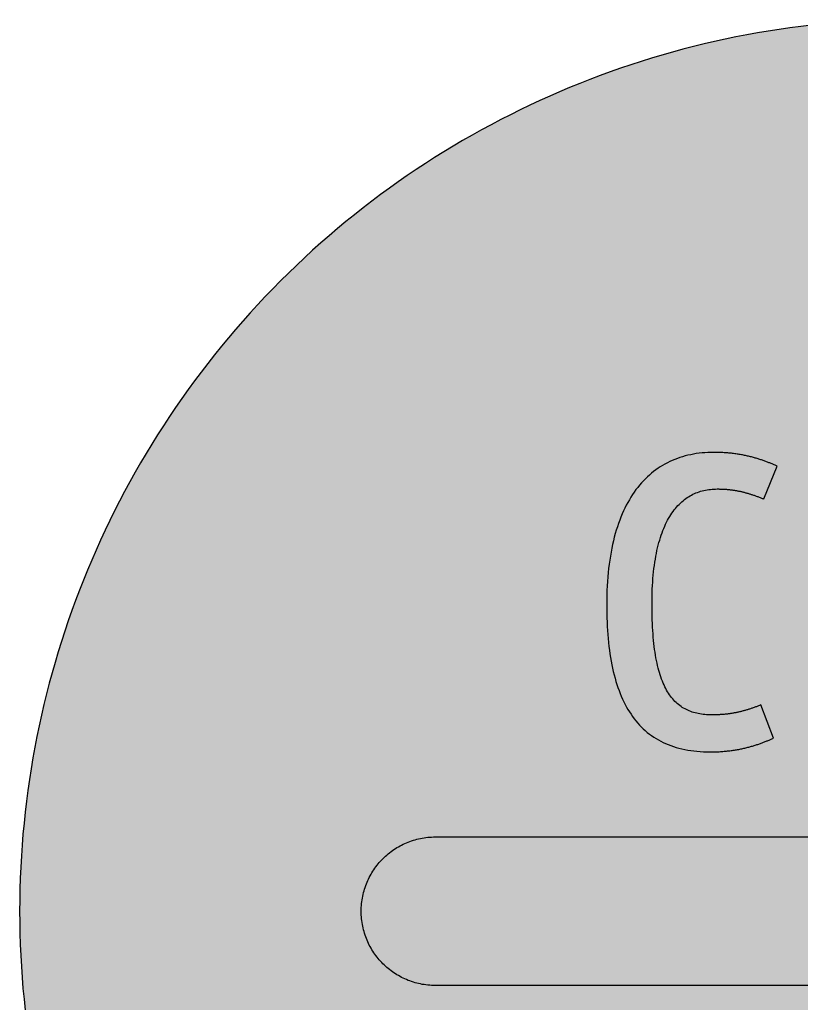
# Model space of a CAD drawing. Header units: millimetres. Extents: x 0 to 212, y 0 to 212.
# Drawn here: x 0.1 to 92.9, y 94.9 to 211.7 of the extents above; entities that cross this region are included whole.
import ezdxf

# ---------------------------------------------------------------- set-up
doc = ezdxf.new("R2010")
doc.units = ezdxf.units.MM

msp = doc.modelspace()

# ---------------------------------------------------------------- hatches: boundary and pattern name
for color, points in [(254, [(211.7189, 105.8869), (211.709, 107.2007), (211.6861, 108.5139), (211.6455, 109.8245), (211.5871, 111.1326), (211.5134, 112.4407), (211.4245, 113.7437), (211.3204, 115.0468), (211.201, 116.3447), (211.0638, 117.6426), (210.9114, 118.9355), (210.7413, 120.2258), (210.5584, 121.5136), (210.3577, 122.7988), (210.1418, 124.079), (209.9107, 125.3566), (209.6643, 126.6292), (209.4027, 127.8992), (209.1258, 129.1641), (208.8337, 130.4239), (208.5264, 131.6812), (208.2038, 132.936), (207.866, 134.1831), (207.5104, 135.4277), (207.1421, 136.6647), (206.7611, 137.8991), (206.3623, 139.1285), (205.9483, 140.3502), (205.5216, 141.5694), (205.0771, 142.781), (204.6199, 143.9901), (204.1474, 145.1915), (203.6623, 146.3853), (203.1619, 147.574), (202.6463, 148.7576), (202.1154, 149.9362), (201.5693, 151.1046), (201.0105, 152.2705), (200.439, 153.4262), (199.8523, 154.5768), (199.2503, 155.7198), (198.6356, 156.8577), (198.0057, 157.9855), (197.3605, 159.1081), (196.7052, 160.2232), (196.0321, 161.3281), (195.3489, 162.4279), (194.6504, 163.5176), (193.9366, 164.6022), (193.2102, 165.6766), (192.471, 166.7434), (191.7167, 167.8), (190.9521, 168.849), (190.1698, 169.8904), (189.3773, 170.9217), (188.5696, 171.9428), (187.7517, 172.9562), (186.9161, 173.9621), (186.0702, 174.9552), (185.2117, 175.9407), (184.338, 176.9161), (183.454, 177.8838), (182.5549, 178.8389), (181.643, 179.7837), (180.721, 180.7185), (179.7837, 181.643), (178.8389, 182.5549), (177.8838, 183.454), (176.9161, 184.338), (175.9407, 185.2117), (174.9552, 186.0702), (173.9621, 186.9161), (172.9562, 187.7492), (171.9428, 188.5696), (170.9217, 189.3773), (169.8904, 190.1698), (168.849, 190.9496), (167.8, 191.7167), (166.7408, 192.471), (165.6766, 193.2102), (164.6022, 193.9366), (163.5176, 194.6504), (162.4279, 195.3489), (161.3281, 196.0321), (160.2232, 196.7052), (159.1081, 197.3631), (157.9855, 198.0057), (156.8577, 198.6356), (155.7198, 199.2503), (154.5768, 199.8523), (153.4262, 200.439), (152.2705, 201.0131), (151.1046, 201.5719), (149.9362, 202.1154), (148.7576, 202.6463), (147.574, 203.1619), (146.3853, 203.6623), (145.1889, 204.15), (143.9875, 204.6199), (142.781, 205.0796), (141.5694, 205.5216), (140.3502, 205.9483), (139.1285, 206.3623), (137.8991, 206.7611), (136.6647, 207.1446), (135.4252, 207.5129), (134.1831, 207.866), (132.9334, 208.2038), (131.6812, 208.5264), (130.4239, 208.8337), (129.1641, 209.1284), (127.8966, 209.4052), (126.6292, 209.6668), (125.3541, 209.9132), (124.0765, 210.1444), (122.7963, 210.3603), (121.5136, 210.5584), (120.2258, 210.7438), (118.9355, 210.9114), (117.6401, 211.0638), (116.3447, 211.201), (115.0468, 211.3229), (113.7437, 211.4271), (112.4382, 211.516), (111.1326, 211.5896), (109.8245, 211.6455), (108.5113, 211.6861), (107.1982, 211.7115), (105.885, 211.7192), (104.5693, 211.7115), (103.2561, 211.6861), (101.9454, 211.6455), (100.6373, 211.5896), (99.3292, 211.516), (98.0262, 211.4271), (96.7232, 211.3229), (95.4253, 211.201), (94.1273, 211.0638), (92.8345, 210.9114), (91.5441, 210.7438), (90.2564, 210.5584), (88.9711, 210.3603), (87.691, 210.1444), (86.4133, 209.9132), (85.1408, 209.6668), (83.8708, 209.4052), (82.6059, 209.1284), (81.346, 208.8337), (80.0887, 208.5264), (78.834, 208.2038), (77.5868, 207.866), (76.3422, 207.5129), (75.1053, 207.1446), (73.8708, 206.7611), (72.6415, 206.3623), (71.4197, 205.9483), (70.2005, 205.5216), (68.9889, 205.0796), (67.7799, 204.6199), (66.5785, 204.15), (65.3847, 203.6623), (64.196, 203.1619), (63.0123, 202.6463), (61.8338, 202.1154), (60.6628, 201.5719), (59.4995, 201.0131), (58.3438, 200.439), (57.1932, 199.8523), (56.0502, 199.2503), (54.9123, 198.6356), (53.7845, 198.0057), (52.6618, 197.3631), (51.5468, 196.7052), (50.4419, 196.0321), (49.342, 195.3489), (48.2524, 194.6504), (47.1678, 193.9366), (46.0934, 193.2102), (45.0266, 192.471), (43.9699, 191.7167), (42.9209, 190.9496), (41.8795, 190.1698), (40.8483, 189.3773), (39.8272, 188.5696), (38.8137, 187.7492), (37.8079, 186.9161), (36.8148, 186.0702), (35.8292, 185.2117), (34.8539, 184.338), (33.8861, 183.454), (32.9311, 182.5549), (31.9862, 181.643), (31.049, 180.7185), (30.1269, 179.7837), (29.2151, 178.8389), (28.3159, 177.8838), (27.432, 176.9161), (26.5582, 175.9407), (25.6997, 174.9552), (24.8539, 173.9621), (24.0208, 172.9562), (23.2004, 171.9428), (22.3926, 170.9217), (21.6002, 169.8904), (20.8204, 168.849), (20.0533, 167.8), (19.2989, 166.7434), (18.5598, 165.6766), (17.8333, 164.6022), (17.1196, 163.5176), (16.4211, 162.4279), (15.7378, 161.3281), (15.0647, 160.2232), (14.4069, 159.1081), (13.7643, 157.9855), (13.1343, 156.8577), (12.5197, 155.7198), (11.9177, 154.5768), (11.3309, 153.4262), (10.7569, 152.2705), (10.1981, 151.1046), (9.6545, 149.9362), (9.1237, 148.7576), (8.6081, 147.574), (8.1077, 146.3853), (7.62, 145.1915), (7.1501, 143.9901), (6.6904, 142.781), (6.2484, 141.5694), (5.8217, 140.3502), (5.4077, 139.1285), (5.0089, 137.8991), (4.6253, 136.6647), (4.257, 135.4277), (3.904, 134.1831), (3.5662, 132.936), (3.2436, 131.6812), (2.9362, 130.4239), (2.6416, 129.1641), (2.3647, 127.8992), (2.1031, 126.6292), (1.8567, 125.3566), (1.6256, 124.079), (1.4097, 122.7988), (1.2116, 121.5136), (1.0262, 120.2258), (0.8585, 118.9355), (0.7061, 117.6426), (0.569, 116.3447), (0.447, 115.0468), (0.3429, 113.7437), (0.254, 112.4407), (0.1803, 111.1326), (0.1245, 109.8245), (0.0838, 108.5139), (0.0584, 107.2007), (0.0508, 105.885), (0.0584, 104.5718), (0.0838, 103.2586), (0.1245, 101.9454), (0.1803, 100.6373), (0.254, 99.3318), (0.3429, 98.0262), (0.447, 96.7232), (0.569, 95.4253), (0.7061, 94.1299), (0.8585, 92.8345), (1.0262, 91.5441), (1.2116, 90.2564), (1.4097, 88.9737), (1.6256, 87.6935), (1.8567, 86.4159), (2.1031, 85.1408), (2.3647, 83.8733), (2.6416, 82.6059), (2.9362, 81.346), (3.2436, 80.0887), (3.5662, 78.8365), (3.904, 77.5868), (4.257, 76.3448), (4.6253, 75.1053), (5.0089, 73.8708), (5.4077, 72.6415), (5.8217, 71.4197), (6.2484, 70.2005), (6.6904, 68.9889), (7.1501, 67.7824), (7.62, 66.581), (8.1077, 65.3847), (8.6081, 64.196), (9.1237, 63.0123), (9.6545, 61.8338), (10.1981, 60.6654), (10.7569, 59.4995), (11.3309, 58.3438), (11.9177, 57.1932), (12.5197, 56.0502), (13.1343, 54.9123), (13.7643, 53.7845), (14.4069, 52.6618), (15.0647, 51.5468), (15.7378, 50.4419), (16.4211, 49.342), (17.1196, 48.2524), (17.8333, 47.1678), (18.5598, 46.0934), (19.2989, 45.0291), (20.0533, 43.9699), (20.8204, 42.9209), (21.6002, 41.8795), (22.3926, 40.8483), (23.2004, 39.8272), (24.0208, 38.8137), (24.8539, 37.8079), (25.6997, 36.8148), (26.5582, 35.8292), (27.432, 34.8539), (28.3159, 33.8861), (29.2151, 32.9311), (30.1269, 31.9862), (31.049, 31.049), (31.9862, 30.1269), (32.9311, 29.2151), (33.8861, 28.3159), (34.8539, 27.432), (35.8292, 26.5582), (36.8148, 25.6997), (37.8079, 24.8539), (38.8137, 24.0182), (39.8272, 23.2004), (40.8483, 22.3926), (41.8795, 21.6002), (42.9209, 20.8178), (43.9699, 20.0533), (45.0266, 19.2989), (46.0934, 18.5598), (47.1678, 17.8333), (48.2524, 17.1196), (49.342, 16.4211), (50.4419, 15.7378), (51.5468, 15.0647), (52.6618, 14.4094), (53.7845, 13.7643), (54.9123, 13.1343), (56.0502, 12.5197), (57.1932, 11.9177), (58.3438, 11.3309), (59.4995, 10.7594), (60.6628, 10.2006), (61.8338, 9.6545), (63.0123, 9.1237), (64.196, 8.6081), (65.3847, 8.1077), (66.5785, 7.6225), (67.7799, 7.1501), (68.9889, 6.6929), (70.2005, 6.2484), (71.4197, 5.8217), (72.6415, 5.4077), (73.8708, 5.0089), (75.1053, 4.6279), (76.3422, 4.2596), (77.5868, 3.904), (78.834, 3.5662), (80.0887, 3.2436), (81.346, 2.9362), (82.6059, 2.6441), (83.8708, 2.3673), (85.1408, 2.1057), (86.4133, 1.8593), (87.691, 1.6281), (88.9711, 1.4122), (90.2564, 1.2116), (91.5441, 1.0287), (92.8345, 0.8585), (94.1273, 0.7061), (95.4253, 0.569), (96.7232, 0.4496), (98.0262, 0.3454), (99.3292, 0.2565), (100.6373, 0.1829), (101.9454, 0.1245), (103.2561, 0.0838), (104.5693, 0.061), (105.885, 0.0533), (107.1982, 0.061), (108.5113, 0.0838), (109.8245, 0.1245), (111.1326, 0.1829), (112.4382, 0.2565), (113.7437, 0.3454), (115.0468, 0.4496), (116.3447, 0.569), (117.6401, 0.7061), (118.9355, 0.8585), (120.2258, 1.0287), (121.5136, 1.2116), (122.7963, 1.4122), (124.0765, 1.6281), (125.3541, 1.8593), (126.6292, 2.1057), (127.8966, 2.3673), (129.1641, 2.6441), (130.4239, 2.9362), (131.6812, 3.2436), (132.9334, 3.5662), (134.1831, 3.904), (135.4252, 4.2596), (136.6647, 4.6279), (137.8991, 5.0089), (139.1285, 5.4077), (140.3502, 5.8217), (141.5694, 6.2484), (142.781, 6.6929), (143.9875, 7.1501), (145.1889, 7.6225), (146.3853, 8.1077), (147.574, 8.6081), (148.7576, 9.1237), (149.9362, 9.6545), (151.1046, 10.2006), (152.2705, 10.7594), (153.4262, 11.3309), (154.5768, 11.9177), (155.7198, 12.5197), (156.8577, 13.1343), (157.9855, 13.7643), (159.1081, 14.4094), (160.2232, 15.0647), (161.3281, 15.7378), (162.4279, 16.4211), (163.5176, 17.1196), (164.6022, 17.8333), (165.6766, 18.5598), (166.7408, 19.2989), (167.8, 20.0533), (168.849, 20.8178), (169.8904, 21.6002), (170.9217, 22.3926), (171.9428, 23.2004), (172.9562, 24.0182), (173.9621, 24.8539), (174.9552, 25.6997), (175.9407, 26.5582), (176.9161, 27.432), (177.8838, 28.3159), (178.8389, 29.2151), (179.7837, 30.1269), (180.721, 31.049), (181.643, 31.9862), (182.5549, 32.9311), (183.454, 33.8861), (184.338, 34.8539), (185.2117, 35.8292), (186.0702, 36.8148), (186.9161, 37.8079), (187.7517, 38.8137), (188.5696, 39.8272), (189.3773, 40.8483), (190.1698, 41.8795), (190.9521, 42.9209), (191.7167, 43.9699), (192.471, 45.0291), (193.2102, 46.0934), (193.9366, 47.1678), (194.6504, 48.2524), (195.3489, 49.342), (196.0321, 50.4419), (196.7052, 51.5468), (197.3605, 52.6618), (198.0057, 53.7845), (198.6356, 54.9123), (199.2503, 56.0502), (199.8523, 57.1932), (200.439, 58.3438), (201.0105, 59.4995), (201.5693, 60.6654), (202.1154, 61.8338), (202.6463, 63.0123), (203.1619, 64.196), (203.6623, 65.3847), (204.1474, 66.581), (204.6199, 67.7824), (205.0771, 68.9889), (205.5216, 70.2005), (205.9483, 71.4197), (206.3623, 72.6415), (206.7611, 73.8708), (207.1421, 75.1053), (207.5104, 76.3448), (207.866, 77.5868), (208.2038, 78.8365), (208.5264, 80.0887), (208.8337, 81.346), (209.1258, 82.6059), (209.4027, 83.8733), (209.6643, 85.1408), (209.9107, 86.4159), (210.1418, 87.6935), (210.3577, 88.9737), (210.5584, 90.2564), (210.7413, 91.5441), (210.9114, 92.8345), (211.0638, 94.1299), (211.201, 95.4253), (211.3204, 96.7232), (211.4245, 98.0262), (211.5134, 99.3318), (211.5871, 100.6373), (211.6455, 101.9454), (211.6861, 103.2586), (211.709, 104.5718), (211.7166, 105.885)]), (59, [(82.2784, 129.1907), (82.0649, 129.192), (81.8566, 129.1971), (81.6508, 129.2098), (81.4476, 129.225), (81.2495, 129.2454), (81.0514, 129.2708), (80.8584, 129.3012), (80.6679, 129.3368), (80.4799, 129.3774), (80.2945, 129.4232), (80.1116, 129.474), (79.9338, 129.5298), (79.7585, 129.5908), (79.5858, 129.6594), (79.4156, 129.733), (79.248, 129.8118), (79.0854, 129.8956), (78.9254, 129.987), (78.7679, 130.0836), (78.6155, 130.1852), (78.4631, 130.2944), (78.3158, 130.4112), (78.171, 130.5331), (78.0313, 130.6601), (77.8916, 130.7973), (77.757, 130.937), (77.6249, 131.0869), (77.4979, 131.2418), (77.3735, 131.4044), (77.2516, 131.5745), (77.1322, 131.7523), (77.0179, 131.9378), (76.9061, 132.1283), (76.7969, 132.3289), (76.6928, 132.5347), (76.5912, 132.748), (76.4921, 132.9715), (76.3981, 133.2027), (76.3067, 133.4414), (76.2178, 133.6878), (76.134, 133.9418), (76.0527, 134.2034), (75.9739, 134.4752), (75.9003, 134.7546), (75.8292, 135.0442), (75.7606, 135.3414), (75.6971, 135.6462), (75.6387, 135.9611), (75.5802, 136.2837), (75.5269, 136.6164), (75.4786, 136.9593), (75.4329, 137.3099), (75.3897, 137.6705), (75.3516, 138.0388), (75.3161, 138.4198), (75.2856, 138.8085), (75.2577, 139.2072), (75.2323, 139.6136), (75.2119, 140.0327), (75.1942, 140.462), (75.1815, 140.8989), (75.1738, 141.3485), (75.1662, 141.8082), (75.1662, 142.2756), (75.1688, 142.7455), (75.1738, 143.2077), (75.1865, 143.6573), (75.2043, 144.0993), (75.2246, 144.5311), (75.2526, 144.9553), (75.2831, 145.3693), (75.3186, 145.7731), (75.3567, 146.1694), (75.4024, 146.558), (75.4507, 146.9339), (75.504, 147.3048), (75.5625, 147.6654), (75.6234, 148.016), (75.6895, 148.3589), (75.758, 148.6941), (75.8317, 149.0193), (75.9104, 149.3368), (75.9917, 149.6466), (76.0781, 149.9489), (76.167, 150.241), (76.261, 150.5255), (76.3575, 150.8023), (76.4591, 151.0716), (76.5632, 151.3307), (76.6724, 151.5847), (76.7842, 151.8285), (76.8985, 152.0673), (77.0179, 152.2959), (77.1398, 152.5194), (77.2643, 152.7327), (77.3938, 152.9385), (77.5259, 153.1391), (77.6605, 153.3322), (77.7977, 153.5151), (77.9399, 153.6929), (78.0847, 153.863), (78.232, 154.0281), (78.3819, 154.1831), (78.5343, 154.3329), (78.6892, 154.4752), (78.8492, 154.6123), (79.0092, 154.7393), (79.1743, 154.8613), (79.3394, 154.9781), (79.5071, 155.0873), (79.6798, 155.1889), (79.8525, 155.2854), (80.0303, 155.3769), (80.2081, 155.4607), (80.3885, 155.5369), (80.5713, 155.608), (80.7568, 155.6741), (80.9447, 155.7325), (81.1327, 155.7858), (81.3232, 155.8341), (81.5162, 155.8747), (81.7118, 155.9103), (81.9099, 155.9408), (82.108, 155.9636), (82.3087, 155.9839), (82.5094, 155.9966), (82.7151, 156.0043), (82.9183, 156.0068), (83.0148, 156.0068), (83.1088, 156.0068), (83.2002, 156.0043), (83.2942, 156.0043), (83.3857, 155.9992), (83.4771, 155.9966), (83.566, 155.9941), (83.6574, 155.989), (83.7463, 155.9839), (83.8352, 155.9789), (83.9241, 155.9738), (84.013, 155.9662), (84.0994, 155.9585), (84.1858, 155.9509), (84.2747, 155.9433), (84.361, 155.9331), (84.4448, 155.923), (84.5312, 155.9128), (84.6176, 155.9027), (84.7014, 155.8925), (84.7852, 155.8798), (84.869, 155.8671), (84.9554, 155.8544), (85.0392, 155.8417), (85.123, 155.8265), (85.2043, 155.8112), (85.2881, 155.796), (85.3719, 155.7807), (85.4558, 155.763), (85.537, 155.7477), (85.6209, 155.7299), (85.7021, 155.7122), (85.786, 155.6918), (85.8698, 155.6741), (85.9511, 155.6537), (86.0349, 155.6334), (86.1162, 155.6106), (86.2, 155.5902), (86.2838, 155.5674), (86.3651, 155.5445), (86.4489, 155.5217), (86.5327, 155.4963), (86.6165, 155.4734), (86.7004, 155.448), (86.7842, 155.4226), (86.868, 155.3947), (86.9518, 155.3693), (87.0382, 155.3413), (87.122, 155.3134), (87.2084, 155.2829), (87.2947, 155.255), (87.3811, 155.2245), (87.4674, 155.194), (87.5538, 155.1635), (87.6402, 155.133), (87.7291, 155.1), (87.818, 155.067), (87.9069, 155.034), (87.9958, 155.001), (88.0847, 154.9654), (88.1761, 154.9298), (88.2675, 154.8943), (88.359, 154.8587), (88.4504, 154.8232), (90.0328, 158.7249), (89.9465, 158.7602), (89.8627, 158.7983), (89.7763, 158.8364), (89.6899, 158.8719), (89.6036, 158.91), (89.5147, 158.9456), (89.4258, 158.9837), (89.3369, 159.0218), (89.2454, 159.0573), (89.154, 159.0954), (89.06, 159.131), (88.966, 159.1666), (88.8721, 159.2047), (88.7755, 159.2402), (88.679, 159.2758), (88.58, 159.3113), (88.4809, 159.3469), (88.3818, 159.3825), (88.2802, 159.418), (88.1786, 159.451), (88.0745, 159.4866), (87.9704, 159.5196), (87.8662, 159.5552), (87.7595, 159.5882), (87.6529, 159.6187), (87.5436, 159.6517), (87.4344, 159.6847), (87.3227, 159.7152), (87.2109, 159.7457), (87.0991, 159.7762), (86.9848, 159.8066), (86.8705, 159.8346), (86.7537, 159.8651), (86.6369, 159.893), (86.5175, 159.9184), (86.3981, 159.9463), (86.2762, 159.9717), (86.1543, 159.9971), (86.0298, 160.0225), (85.9053, 160.0454), (85.7809, 160.0708), (85.6539, 160.0937), (85.5243, 160.114), (85.3948, 160.1343), (85.2653, 160.1546), (85.1306, 160.1749), (84.9986, 160.1927), (84.8639, 160.2105), (84.7268, 160.2257), (84.5896, 160.2435), (84.4525, 160.2562), (84.3102, 160.2715), (84.1705, 160.2842), (84.0283, 160.2969), (83.8835, 160.307), (83.7387, 160.3172), (83.5914, 160.3248), (83.4415, 160.3324), (83.2942, 160.34), (83.1418, 160.3451), (82.9894, 160.3477), (82.837, 160.3502), (82.6795, 160.3527), (82.5246, 160.3527), (82.1639, 160.3502), (81.8109, 160.3375), (81.4578, 160.3146), (81.1124, 160.2867), (80.7695, 160.2486), (80.4291, 160.2003), (80.0938, 160.1445), (79.7636, 160.081), (79.4385, 160.0098), (79.1159, 159.9286), (78.7984, 159.8371), (78.486, 159.7406), (78.1787, 159.6314), (77.8764, 159.5171), (77.5767, 159.3926), (77.282, 159.258), (76.9925, 159.1158), (76.708, 158.9659), (76.4286, 158.8059), (76.1543, 158.6382), (75.885, 158.4604), (75.6209, 158.275), (75.3618, 158.0794), (75.1053, 157.8762), (74.8563, 157.6654), (74.6125, 157.4444), (74.3737, 157.2133), (74.1426, 156.9745), (73.914, 156.7256), (73.6905, 156.4691), (73.4746, 156.2024), (73.2638, 155.9281), (73.058, 155.6436), (72.8574, 155.3515), (72.6643, 155.0492), (72.4764, 154.7368), (72.2935, 154.4168), (72.1157, 154.0866), (71.9455, 153.7487), (71.7829, 153.4008), (71.6229, 153.0452), (71.4705, 152.6794), (71.3257, 152.3035), (71.186, 151.9199), (71.0514, 151.5262), (70.9244, 151.1224), (70.8025, 150.7109), (70.6882, 150.2893), (70.5815, 149.86), (70.4799, 149.4206), (70.3859, 148.971), (70.297, 148.5113), (70.2158, 148.0439), (70.1421, 147.5664), (70.0735, 147.0812), (70.0126, 146.5859), (69.9592, 146.0805), (69.9135, 145.5649), (69.8729, 145.0391), (69.8398, 144.5057), (69.8144, 143.9647), (69.7967, 143.4109), (69.784, 142.8496), (69.7814, 142.2756), (69.784, 141.7472), (69.7916, 141.224), (69.8043, 140.7084), (69.8246, 140.2004), (69.8475, 139.7), (69.8779, 139.2098), (69.9135, 138.7272), (69.9541, 138.2497), (69.9999, 137.7823), (70.0507, 137.3226), (70.1091, 136.8704), (70.1726, 136.4285), (70.2412, 135.9916), (70.3148, 135.5649), (70.3936, 135.1432), (70.4799, 134.7318), (70.5714, 134.3279), (70.6704, 133.9342), (70.7746, 133.5456), (70.8838, 133.1671), (70.9981, 132.7963), (71.12, 132.4331), (71.247, 132.0775), (71.3816, 131.732), (71.5213, 131.3942), (71.6661, 131.064), (71.8185, 130.7414), (71.976, 130.429), (72.1411, 130.1242), (72.3113, 129.827), (72.4865, 129.5375), (72.6719, 129.2581), (72.8599, 128.9863), (73.0555, 128.7221), (73.2587, 128.4656), (73.467, 128.2192), (73.6829, 127.983), (73.9038, 127.7518), (74.1324, 127.5309), (74.3687, 127.3175), (74.61, 127.1143), (74.8589, 126.9162), (75.1129, 126.7308), (75.3745, 126.5504), (75.6437, 126.3802), (75.9181, 126.2177), (76.2025, 126.0653), (76.4896, 125.9205), (76.7867, 125.7859), (77.089, 125.6589), (77.3989, 125.5395), (77.7164, 125.4303), (78.0415, 125.3287), (78.3717, 125.2347), (78.7095, 125.1509), (79.055, 125.0772), (79.408, 125.0112), (79.7662, 124.9528), (80.1345, 124.9045), (80.5078, 124.8639), (80.8888, 124.8334), (81.28, 124.8105), (81.6762, 124.7978), (82.0776, 124.7927), (82.235, 124.7953), (82.39, 124.7953), (82.5449, 124.7978), (82.6973, 124.8029), (82.8472, 124.808), (82.997, 124.8156), (83.1469, 124.8232), (83.2942, 124.8308), (83.439, 124.841), (83.5838, 124.8512), (83.726, 124.8639), (83.8657, 124.8766), (84.008, 124.8893), (84.1451, 124.9045), (84.2823, 124.9197), (84.4194, 124.9375), (84.5541, 124.9553), (84.6887, 124.9731), (84.8208, 124.9934), (84.9503, 125.0112), (85.0798, 125.034), (85.2094, 125.0544), (85.3364, 125.0772), (85.4608, 125.1001), (85.5853, 125.1255), (85.7098, 125.1483), (85.8317, 125.1737), (85.9536, 125.2017), (86.073, 125.2271), (86.1924, 125.255), (86.3092, 125.283), (86.426, 125.3109), (86.5403, 125.3414), (86.6546, 125.3719), (86.7689, 125.4023), (86.8807, 125.4328), (86.9899, 125.4633), (87.0991, 125.4963), (87.2084, 125.5268), (87.315, 125.5598), (87.4217, 125.5928), (87.5259, 125.6259), (87.63, 125.6614), (87.7341, 125.6944), (87.8357, 125.73), (87.9373, 125.7656), (88.0364, 125.7986), (88.1355, 125.8341), (88.2345, 125.8722), (88.331, 125.9078), (88.4276, 125.9434), (88.5215, 125.9789), (88.6155, 126.017), (88.707, 126.0526), (88.8009, 126.0907), (88.8924, 126.1262), (88.9813, 126.1643), (89.0702, 126.1999), (89.1591, 126.238), (89.2454, 126.2761), (89.3318, 126.3117), (89.4182, 126.3498), (89.502, 126.3879), (89.5858, 126.4234), (88.1063, 130.3761), (88.0135, 130.3376), (87.9196, 130.302), (87.8307, 130.2664), (87.7392, 130.2309), (87.6478, 130.1979), (87.5589, 130.1623), (87.4674, 130.1293), (87.3785, 130.0963), (87.2896, 130.0658), (87.2007, 130.0328), (87.1118, 130.0023), (87.0255, 129.9718), (86.9366, 129.9413), (86.8477, 129.9134), (86.7613, 129.8854), (86.675, 129.8575), (86.5861, 129.8296), (86.4997, 129.8016), (86.4133, 129.7762), (86.327, 129.7508), (86.2381, 129.7254), (86.1517, 129.7), (86.0654, 129.6772), (85.979, 129.6518), (85.8926, 129.6289), (85.8063, 129.6086), (85.7199, 129.5857), (85.6336, 129.5654), (85.5447, 129.5451), (85.4583, 129.5248), (85.3719, 129.5044), (85.283, 129.4867), (85.1967, 129.4689), (85.1078, 129.4511), (85.0214, 129.4333), (84.9325, 129.4155), (84.8436, 129.4003), (84.7547, 129.3851), (84.6658, 129.3698), (84.5769, 129.3571), (84.488, 129.3419), (84.3966, 129.3292), (84.3077, 129.3165), (84.2162, 129.3063), (84.1248, 129.2936), (84.0334, 129.2835), (83.9394, 129.2733), (83.8479, 129.2631), (83.754, 129.2555), (83.66, 129.2454), (83.566, 129.2377), (83.472, 129.2301), (83.3755, 129.225), (83.279, 129.2174), (83.1825, 129.2123), (83.0859, 129.2073), (82.9869, 129.2047), (82.8878, 129.1996), (82.7888, 129.1971), (82.6872, 129.1946), (82.5856, 129.192), (82.484, 129.1895), (82.3798, 129.1895), (82.2782, 129.1895)]), (59, [(162.33, 114.7064), (162.5575, 114.7013), (162.7835, 114.6937), (163.007, 114.6785), (163.2306, 114.6607), (163.4515, 114.6353), (163.6725, 114.6023), (163.891, 114.5667), (164.1069, 114.5261), (164.3202, 114.4803), (164.5336, 114.427), (164.7444, 114.3711), (164.9527, 114.3076), (165.1584, 114.2416), (165.3616, 114.1705), (165.5623, 114.0943), (165.7629, 114.013), (165.9585, 113.9266), (166.1516, 113.8352), (166.3446, 113.7412), (166.5326, 113.6396), (166.718, 113.5355), (166.9034, 113.4288), (167.0837, 113.3145), (167.259, 113.1976), (167.4343, 113.0783), (167.607, 112.9538), (167.7746, 112.8243), (167.9397, 112.6896), (168.0997, 112.555), (168.2598, 112.4128), (168.4147, 112.2705), (168.5646, 112.1207), (168.7119, 111.9708), (168.8567, 111.8159), (168.9989, 111.6559), (169.1335, 111.4958), (169.2681, 111.3307), (169.3951, 111.1631), (169.5221, 110.9904), (169.6415, 110.8151), (169.7584, 110.6399), (169.8727, 110.4595), (169.9793, 110.2741), (170.0835, 110.0887), (170.1825, 109.9007), (170.2791, 109.7077), (170.368, 109.5146), (170.4543, 109.3191), (170.5356, 109.1184), (170.6143, 108.9177), (170.6855, 108.7145), (170.7515, 108.5088), (170.8125, 108.3005), (170.8709, 108.0897), (170.9217, 107.8763), (170.9699, 107.663), (171.0106, 107.4471), (171.0461, 107.2286), (171.0766, 107.0077), (171.102, 106.7867), (171.1223, 106.5632), (171.1376, 106.3396), (171.1452, 106.1136), (171.1477, 105.885), (171.1452, 105.6589), (171.1376, 105.4329), (171.1223, 105.2068), (171.102, 104.9833), (171.0766, 104.7623), (171.0461, 104.5413), (171.0106, 104.3254), (170.9699, 104.107), (170.9217, 103.8936), (170.8709, 103.6803), (170.8125, 103.472), (170.7515, 103.2637), (170.6855, 103.058), (170.6143, 102.8522), (170.5356, 102.6516), (170.4543, 102.4534), (170.368, 102.2553), (170.2791, 102.0623), (170.1825, 101.8692), (170.0835, 101.6813), (169.9793, 101.4959), (169.8727, 101.313), (169.7584, 101.1326), (169.6415, 100.9548), (169.5221, 100.7796), (169.3951, 100.6094), (169.2681, 100.4392), (169.1335, 100.2767), (168.9989, 100.1141), (168.8567, 99.9566), (168.7119, 99.8017), (168.5646, 99.6493), (168.4147, 99.502), (168.2598, 99.3572), (168.0997, 99.2175), (167.9397, 99.0803), (167.7746, 98.9482), (167.607, 98.8187), (167.4343, 98.6942), (167.259, 98.5723), (167.0837, 98.4555), (166.9034, 98.3437), (166.718, 98.2345), (166.5326, 98.1304), (166.3446, 98.0313), (166.1516, 97.9348), (165.9585, 97.8459), (165.7629, 97.7595), (165.5623, 97.6782), (165.3616, 97.602), (165.1584, 97.5284), (164.9527, 97.4623), (164.7444, 97.4014), (164.5336, 97.343), (164.3202, 97.2922), (164.1069, 97.2464), (163.891, 97.2033), (163.6725, 97.1677), (163.4515, 97.1372), (163.2306, 97.1118), (163.007, 97.0915), (162.7835, 97.0788), (162.5575, 97.0686), (162.3289, 97.0661), (49.4411, 97.0675), (49.2125, 97.0686), (48.9864, 97.0788), (48.7604, 97.0915), (48.5394, 97.1118), (48.3159, 97.1372), (48.0974, 97.1677), (47.879, 97.2033), (47.6631, 97.2464), (47.4472, 97.2922), (47.2364, 97.343), (47.0256, 97.4014), (46.8173, 97.4623), (46.6115, 97.5284), (46.4083, 97.602), (46.2077, 97.6782), (46.007, 97.7595), (45.8114, 97.8459), (45.6159, 97.9348), (45.4254, 98.0313), (45.2374, 98.1304), (45.0494, 98.2345), (44.8666, 98.3437), (44.6862, 98.4555), (44.5084, 98.5723), (44.3357, 98.6942), (44.163, 98.8187), (43.9953, 98.9482), (43.8302, 99.0803), (43.6677, 99.2175), (43.5102, 99.3572), (43.3553, 99.502), (43.2029, 99.6493), (43.0555, 99.8017), (42.9108, 99.9566), (42.7711, 100.1141), (42.6339, 100.2767), (42.5018, 100.4392), (42.3723, 100.6094), (42.2478, 100.7796), (42.1259, 100.9548), (42.0091, 101.1326), (41.8973, 101.313), (41.7881, 101.4959), (41.6839, 101.6813), (41.5849, 101.8692), (41.4909, 102.0623), (41.3995, 102.2553), (41.3131, 102.4534), (41.2318, 102.6516), (41.1556, 102.8522), (41.0845, 103.058), (41.0159, 103.2637), (40.955, 103.472), (40.8991, 103.6803), (40.8457, 103.8936), (40.8, 104.107), (40.7594, 104.3254), (40.7213, 104.5413), (40.6908, 104.7623), (40.6654, 104.9833), (40.6451, 105.2068), (40.6324, 105.4329), (40.6222, 105.6589), (40.6197, 105.885), (40.6222, 106.1136), (40.6324, 106.3396), (40.6451, 106.5632), (40.6654, 106.7867), (40.6908, 107.0077), (40.7213, 107.2286), (40.7594, 107.4471), (40.8, 107.663), (40.8457, 107.8763), (40.8991, 108.0897), (40.955, 108.3005), (41.0159, 108.5088), (41.0845, 108.7145), (41.1556, 108.9177), (41.2318, 109.1184), (41.3131, 109.3191), (41.3995, 109.5146), (41.4909, 109.7077), (41.5849, 109.9007), (41.6839, 110.0887), (41.7881, 110.2741), (41.8973, 110.4595), (42.0091, 110.6399), (42.1259, 110.8151), (42.2478, 110.9904), (42.3723, 111.1631), (42.5018, 111.3307), (42.6339, 111.4958), (42.7711, 111.6559), (42.9108, 111.8159), (43.0555, 111.9708), (43.2029, 112.1207), (43.3553, 112.2705), (43.5102, 112.4128), (43.6677, 112.555), (43.8302, 112.6896), (43.9953, 112.8243), (44.163, 112.9538), (44.3357, 113.0783), (44.5084, 113.1976), (44.6862, 113.3145), (44.8666, 113.4288), (45.0494, 113.5355), (45.2374, 113.6396), (45.4254, 113.7412), (45.6159, 113.8352), (45.8114, 113.9266), (46.007, 114.013), (46.2077, 114.0943), (46.4083, 114.1705), (46.6115, 114.2416), (46.8173, 114.3076), (47.0256, 114.3711), (47.2364, 114.427), (47.4472, 114.4803), (47.6631, 114.5261), (47.879, 114.5667), (48.0974, 114.6023), (48.3159, 114.6353), (48.5394, 114.6607), (48.7604, 114.6785), (48.9864, 114.6937), (49.2125, 114.7013), (49.4386, 114.7039)])]:
    msp.add_hatch(color=color).paths.add_polyline_path(points)

# ---------------------------------------------------------------- linework, layer by layer
at = {"color": 254}
msp.add_lwpolyline([(94.1273, 211.0638), (92.8345, 210.9114), (91.5441, 210.7438), (90.2564, 210.5584), (88.9711, 210.3603), (87.691, 210.1444), (86.4133, 209.9132), (85.1408, 209.6668), (83.8708, 209.4052), (82.6059, 209.1284), (81.346, 208.8337), (80.0887, 208.5264), (78.834, 208.2038), (77.5868, 207.866), (76.3422, 207.5129), (75.1053, 207.1446), (73.8708, 206.7611), (72.6415, 206.3623), (71.4197, 205.9483), (70.2005, 205.5216), (68.9889, 205.0796), (67.7799, 204.6199), (66.5785, 204.15), (65.3847, 203.6623), (64.196, 203.1619), (63.0123, 202.6463), (61.8338, 202.1154), (60.6628, 201.5719), (59.4995, 201.0131), (58.3438, 200.439), (57.1932, 199.8523), (56.0502, 199.2503), (54.9123, 198.6356), (53.7845, 198.0057), (52.6618, 197.3631), (51.5468, 196.7052), (50.4419, 196.0321), (49.342, 195.3489), (48.2524, 194.6504), (47.1678, 193.9366), (46.0934, 193.2102), (45.0266, 192.471), (43.9699, 191.7167), (42.9209, 190.9496), (41.8795, 190.1698), (40.8483, 189.3773), (39.8272, 188.5696), (38.8137, 187.7492), (37.8079, 186.9161), (36.8148, 186.0702), (35.8292, 185.2117), (34.8539, 184.338), (33.8861, 183.454), (32.9311, 182.5549), (31.9862, 181.643), (31.049, 180.7185), (30.1269, 179.7837), (29.2151, 178.8389), (28.3159, 177.8838), (27.432, 176.9161), (26.5582, 175.9407), (25.6997, 174.9552), (24.8539, 173.9621), (24.0208, 172.9562), (23.2004, 171.9428), (22.3926, 170.9217), (21.6002, 169.8904), (20.8204, 168.849), (20.0533, 167.8), (19.2989, 166.7434), (18.5598, 165.6766), (17.8333, 164.6022), (17.1196, 163.5176), (16.4211, 162.4279), (15.7378, 161.3281), (15.0647, 160.2232), (14.4069, 159.1081), (13.7643, 157.9855), (13.1343, 156.8577), (12.5197, 155.7198), (11.9177, 154.5768), (11.3309, 153.4262), (10.7569, 152.2705), (10.1981, 151.1046), (9.6545, 149.9362), (9.1237, 148.7576), (8.6081, 147.574), (8.1077, 146.3853), (7.62, 145.1915), (7.1501, 143.9901), (6.6904, 142.781), (6.2484, 141.5694), (5.8217, 140.3502), (5.4077, 139.1285), (5.0089, 137.8991), (4.6253, 136.6647), (4.257, 135.4277), (3.904, 134.1831), (3.5662, 132.936), (3.2436, 131.6812), (2.9362, 130.4239), (2.6416, 129.1641), (2.3647, 127.8992), (2.1031, 126.6292), (1.8567, 125.3566), (1.6256, 124.079), (1.4097, 122.7988), (1.2116, 121.5136), (1.0262, 120.2258), (0.8585, 118.9355), (0.7061, 117.6426), (0.569, 116.3447), (0.447, 115.0468), (0.3429, 113.7437), (0.254, 112.4407), (0.1803, 111.1326), (0.1245, 109.8245), (0.0838, 108.5139), (0.0584, 107.2007), (0.0508, 105.885), (0.0584, 104.5718), (0.0838, 103.2586), (0.1245, 101.9454), (0.1803, 100.6373), (0.254, 99.3318), (0.3429, 98.0262), (0.447, 96.7232), (0.569, 95.4253), (0.7061, 94.1299)], dxfattribs=at)
at = {"color": 59}
for points in [[(82.2784, 129.1907), (82.0649, 129.192), (81.8566, 129.1971), (81.6508, 129.2098), (81.4476, 129.225), (81.2495, 129.2454), (81.0514, 129.2708), (80.8584, 129.3012), (80.6679, 129.3368), (80.4799, 129.3774), (80.2945, 129.4232), (80.1116, 129.474), (79.9338, 129.5298), (79.7585, 129.5908), (79.5858, 129.6594), (79.4156, 129.733), (79.248, 129.8118), (79.0854, 129.8956), (78.9254, 129.987), (78.7679, 130.0836), (78.6155, 130.1852), (78.4631, 130.2944), (78.3158, 130.4112), (78.171, 130.5331), (78.0313, 130.6601), (77.8916, 130.7973), (77.757, 130.937), (77.6249, 131.0869), (77.4979, 131.2418), (77.3735, 131.4044), (77.2516, 131.5745), (77.1322, 131.7523), (77.0179, 131.9378), (76.9061, 132.1283), (76.7969, 132.3289), (76.6928, 132.5347), (76.5912, 132.748), (76.4921, 132.9715), (76.3981, 133.2027), (76.3067, 133.4414), (76.2178, 133.6878), (76.134, 133.9418), (76.0527, 134.2034), (75.9739, 134.4752), (75.9003, 134.7546), (75.8292, 135.0442), (75.7606, 135.3414), (75.6971, 135.6462), (75.6387, 135.9611), (75.5802, 136.2837), (75.5269, 136.6164), (75.4786, 136.9593), (75.4329, 137.3099), (75.3897, 137.6705), (75.3516, 138.0388), (75.3161, 138.4198), (75.2856, 138.8085), (75.2577, 139.2072), (75.2323, 139.6136), (75.2119, 140.0327), (75.1942, 140.462), (75.1815, 140.8989), (75.1738, 141.3485), (75.1662, 141.8082), (75.1662, 142.2756), (75.1688, 142.7455), (75.1738, 143.2077), (75.1865, 143.6573), (75.2043, 144.0993), (75.2246, 144.5311), (75.2526, 144.9553), (75.2831, 145.3693), (75.3186, 145.7731), (75.3567, 146.1694), (75.4024, 146.558), (75.4507, 146.9339), (75.504, 147.3048), (75.5625, 147.6654), (75.6234, 148.016), (75.6895, 148.3589), (75.758, 148.6941), (75.8317, 149.0193), (75.9104, 149.3368), (75.9917, 149.6466), (76.0781, 149.9489), (76.167, 150.241), (76.261, 150.5255), (76.3575, 150.8023), (76.4591, 151.0716), (76.5632, 151.3307), (76.6724, 151.5847), (76.7842, 151.8285), (76.8985, 152.0673), (77.0179, 152.2959), (77.1398, 152.5194), (77.2643, 152.7327), (77.3938, 152.9385), (77.5259, 153.1391), (77.6605, 153.3322), (77.7977, 153.5151), (77.9399, 153.6929), (78.0847, 153.863), (78.232, 154.0281), (78.3819, 154.1831), (78.5343, 154.3329), (78.6892, 154.4752), (78.8492, 154.6123), (79.0092, 154.7393), (79.1743, 154.8613), (79.3394, 154.9781), (79.5071, 155.0873), (79.6798, 155.1889), (79.8525, 155.2854), (80.0303, 155.3769), (80.2081, 155.4607), (80.3885, 155.5369), (80.5713, 155.608), (80.7568, 155.6741), (80.9447, 155.7325), (81.1327, 155.7858), (81.3232, 155.8341), (81.5162, 155.8747), (81.7118, 155.9103), (81.9099, 155.9408), (82.108, 155.9636), (82.3087, 155.9839), (82.5094, 155.9966), (82.7151, 156.0043), (82.9183, 156.0068), (83.0148, 156.0068), (83.1088, 156.0068), (83.2002, 156.0043), (83.2942, 156.0043), (83.3857, 155.9992), (83.4771, 155.9966), (83.566, 155.9941), (83.6574, 155.989), (83.7463, 155.9839), (83.8352, 155.9789), (83.9241, 155.9738), (84.013, 155.9662), (84.0994, 155.9585), (84.1858, 155.9509), (84.2747, 155.9433), (84.361, 155.9331), (84.4448, 155.923), (84.5312, 155.9128), (84.6176, 155.9027), (84.7014, 155.8925), (84.7852, 155.8798), (84.869, 155.8671), (84.9554, 155.8544), (85.0392, 155.8417), (85.123, 155.8265), (85.2043, 155.8112), (85.2881, 155.796), (85.3719, 155.7807), (85.4558, 155.763), (85.537, 155.7477), (85.6209, 155.7299), (85.7021, 155.7122), (85.786, 155.6918), (85.8698, 155.6741), (85.9511, 155.6537), (86.0349, 155.6334), (86.1162, 155.6106), (86.2, 155.5902), (86.2838, 155.5674), (86.3651, 155.5445), (86.4489, 155.5217), (86.5327, 155.4963), (86.6165, 155.4734), (86.7004, 155.448), (86.7842, 155.4226), (86.868, 155.3947), (86.9518, 155.3693), (87.0382, 155.3413), (87.122, 155.3134), (87.2084, 155.2829), (87.2947, 155.255), (87.3811, 155.2245), (87.4674, 155.194), (87.5538, 155.1635), (87.6402, 155.133), (87.7291, 155.1), (87.818, 155.067), (87.9069, 155.034), (87.9958, 155.001), (88.0847, 154.9654), (88.1761, 154.9298), (88.2675, 154.8943), (88.359, 154.8587), (88.4504, 154.8232), (90.0328, 158.7249), (89.9465, 158.7602), (89.8627, 158.7983), (89.7763, 158.8364), (89.6899, 158.8719), (89.6036, 158.91), (89.5147, 158.9456), (89.4258, 158.9837), (89.3369, 159.0218), (89.2454, 159.0573), (89.154, 159.0954), (89.06, 159.131), (88.966, 159.1666), (88.8721, 159.2047), (88.7755, 159.2402), (88.679, 159.2758), (88.58, 159.3113), (88.4809, 159.3469), (88.3818, 159.3825), (88.2802, 159.418), (88.1786, 159.451), (88.0745, 159.4866), (87.9704, 159.5196), (87.8662, 159.5552), (87.7595, 159.5882), (87.6529, 159.6187), (87.5436, 159.6517), (87.4344, 159.6847), (87.3227, 159.7152), (87.2109, 159.7457), (87.0991, 159.7762), (86.9848, 159.8066), (86.8705, 159.8346), (86.7537, 159.8651), (86.6369, 159.893), (86.5175, 159.9184), (86.3981, 159.9463), (86.2762, 159.9717), (86.1543, 159.9971), (86.0298, 160.0225), (85.9053, 160.0454), (85.7809, 160.0708), (85.6539, 160.0937), (85.5243, 160.114), (85.3948, 160.1343), (85.2653, 160.1546), (85.1306, 160.1749), (84.9986, 160.1927), (84.8639, 160.2105), (84.7268, 160.2257), (84.5896, 160.2435), (84.4525, 160.2562), (84.3102, 160.2715), (84.1705, 160.2842), (84.0283, 160.2969), (83.8835, 160.307), (83.7387, 160.3172), (83.5914, 160.3248), (83.4415, 160.3324), (83.2942, 160.34), (83.1418, 160.3451), (82.9894, 160.3477), (82.837, 160.3502), (82.6795, 160.3527), (82.5246, 160.3527), (82.1639, 160.3502), (81.8109, 160.3375), (81.4578, 160.3146), (81.1124, 160.2867), (80.7695, 160.2486), (80.4291, 160.2003), (80.0938, 160.1445), (79.7636, 160.081), (79.4385, 160.0098), (79.1159, 159.9286), (78.7984, 159.8371), (78.486, 159.7406), (78.1787, 159.6314), (77.8764, 159.5171), (77.5767, 159.3926), (77.282, 159.258), (76.9925, 159.1158), (76.708, 158.9659), (76.4286, 158.8059), (76.1543, 158.6382), (75.885, 158.4604), (75.6209, 158.275), (75.3618, 158.0794), (75.1053, 157.8762), (74.8563, 157.6654), (74.6125, 157.4444), (74.3737, 157.2133), (74.1426, 156.9745), (73.914, 156.7256), (73.6905, 156.4691), (73.4746, 156.2024), (73.2638, 155.9281), (73.058, 155.6436), (72.8574, 155.3515), (72.6643, 155.0492), (72.4764, 154.7368), (72.2935, 154.4168), (72.1157, 154.0866), (71.9455, 153.7487), (71.7829, 153.4008), (71.6229, 153.0452), (71.4705, 152.6794), (71.3257, 152.3035), (71.186, 151.9199), (71.0514, 151.5262), (70.9244, 151.1224), (70.8025, 150.7109), (70.6882, 150.2893), (70.5815, 149.86), (70.4799, 149.4206), (70.3859, 148.971), (70.297, 148.5113), (70.2158, 148.0439), (70.1421, 147.5664), (70.0735, 147.0812), (70.0126, 146.5859), (69.9592, 146.0805), (69.9135, 145.5649), (69.8729, 145.0391), (69.8398, 144.5057), (69.8144, 143.9647), (69.7967, 143.4109), (69.784, 142.8496), (69.7814, 142.2756), (69.784, 141.7472), (69.7916, 141.224), (69.8043, 140.7084), (69.8246, 140.2004), (69.8475, 139.7), (69.8779, 139.2098), (69.9135, 138.7272), (69.9541, 138.2497), (69.9999, 137.7823), (70.0507, 137.3226), (70.1091, 136.8704), (70.1726, 136.4285), (70.2412, 135.9916), (70.3148, 135.5649), (70.3936, 135.1432), (70.4799, 134.7318), (70.5714, 134.3279), (70.6704, 133.9342), (70.7746, 133.5456), (70.8838, 133.1671), (70.9981, 132.7963), (71.12, 132.4331), (71.247, 132.0775), (71.3816, 131.732), (71.5213, 131.3942), (71.6661, 131.064), (71.8185, 130.7414), (71.976, 130.429), (72.1411, 130.1242), (72.3113, 129.827), (72.4865, 129.5375), (72.6719, 129.2581), (72.8599, 128.9863), (73.0555, 128.7221), (73.2587, 128.4656), (73.467, 128.2192), (73.6829, 127.983), (73.9038, 127.7518), (74.1324, 127.5309), (74.3687, 127.3175), (74.61, 127.1143), (74.8589, 126.9162), (75.1129, 126.7308), (75.3745, 126.5504), (75.6437, 126.3802), (75.9181, 126.2177), (76.2025, 126.0653), (76.4896, 125.9205), (76.7867, 125.7859), (77.089, 125.6589), (77.3989, 125.5395), (77.7164, 125.4303), (78.0415, 125.3287), (78.3717, 125.2347), (78.7095, 125.1509), (79.055, 125.0772), (79.408, 125.0112), (79.7662, 124.9528), (80.1345, 124.9045), (80.5078, 124.8639), (80.8888, 124.8334), (81.28, 124.8105), (81.6762, 124.7978), (82.0776, 124.7927), (82.235, 124.7953), (82.39, 124.7953), (82.5449, 124.7978), (82.6973, 124.8029), (82.8472, 124.808), (82.997, 124.8156), (83.1469, 124.8232), (83.2942, 124.8308), (83.439, 124.841), (83.5838, 124.8512), (83.726, 124.8639), (83.8657, 124.8766), (84.008, 124.8893), (84.1451, 124.9045), (84.2823, 124.9197), (84.4194, 124.9375), (84.5541, 124.9553), (84.6887, 124.9731), (84.8208, 124.9934), (84.9503, 125.0112), (85.0798, 125.034), (85.2094, 125.0544), (85.3364, 125.0772), (85.4608, 125.1001), (85.5853, 125.1255), (85.7098, 125.1483), (85.8317, 125.1737), (85.9536, 125.2017), (86.073, 125.2271), (86.1924, 125.255), (86.3092, 125.283), (86.426, 125.3109), (86.5403, 125.3414), (86.6546, 125.3719), (86.7689, 125.4023), (86.8807, 125.4328), (86.9899, 125.4633), (87.0991, 125.4963), (87.2084, 125.5268), (87.315, 125.5598), (87.4217, 125.5928), (87.5259, 125.6259), (87.63, 125.6614), (87.7341, 125.6944), (87.8357, 125.73), (87.9373, 125.7656), (88.0364, 125.7986), (88.1355, 125.8341), (88.2345, 125.8722), (88.331, 125.9078), (88.4276, 125.9434), (88.5215, 125.9789), (88.6155, 126.017), (88.707, 126.0526), (88.8009, 126.0907), (88.8924, 126.1262), (88.9813, 126.1643), (89.0702, 126.1999), (89.1591, 126.238), (89.2454, 126.2761), (89.3318, 126.3117), (89.4182, 126.3498), (89.502, 126.3879), (89.5858, 126.4234), (88.1063, 130.3761), (88.0135, 130.3376), (87.9196, 130.302), (87.8307, 130.2664), (87.7392, 130.2309), (87.6478, 130.1979), (87.5589, 130.1623), (87.4674, 130.1293), (87.3785, 130.0963), (87.2896, 130.0658), (87.2007, 130.0328), (87.1118, 130.0023), (87.0255, 129.9718), (86.9366, 129.9413), (86.8477, 129.9134), (86.7613, 129.8854), (86.675, 129.8575), (86.5861, 129.8296), (86.4997, 129.8016), (86.4133, 129.7762), (86.327, 129.7508), (86.2381, 129.7254), (86.1517, 129.7), (86.0654, 129.6772), (85.979, 129.6518), (85.8926, 129.6289), (85.8063, 129.6086), (85.7199, 129.5857), (85.6336, 129.5654), (85.5447, 129.5451), (85.4583, 129.5248), (85.3719, 129.5044), (85.283, 129.4867), (85.1967, 129.4689), (85.1078, 129.4511), (85.0214, 129.4333), (84.9325, 129.4155), (84.8436, 129.4003), (84.7547, 129.3851), (84.6658, 129.3698), (84.5769, 129.3571), (84.488, 129.3419), (84.3966, 129.3292), (84.3077, 129.3165), (84.2162, 129.3063), (84.1248, 129.2936), (84.0334, 129.2835), (83.9394, 129.2733), (83.8479, 129.2631), (83.754, 129.2555), (83.66, 129.2454), (83.566, 129.2377), (83.472, 129.2301), (83.3755, 129.225), (83.279, 129.2174), (83.1825, 129.2123), (83.0859, 129.2073), (82.9869, 129.2047), (82.8878, 129.1996), (82.7888, 129.1971), (82.6872, 129.1946), (82.5856, 129.192), (82.484, 129.1895), (82.3798, 129.1895), (82.2782, 129.1895), (82.2784, 129.1907)], [(162.3289, 97.0661), (49.4411, 97.0675), (49.2125, 97.0686), (48.9864, 97.0788), (48.7604, 97.0915), (48.5394, 97.1118), (48.3159, 97.1372), (48.0974, 97.1677), (47.879, 97.2033), (47.6631, 97.2464), (47.4472, 97.2922), (47.2364, 97.343), (47.0256, 97.4014), (46.8173, 97.4623), (46.6115, 97.5284), (46.4083, 97.602), (46.2077, 97.6782), (46.007, 97.7595), (45.8114, 97.8459), (45.6159, 97.9348), (45.4254, 98.0313), (45.2374, 98.1304), (45.0494, 98.2345), (44.8666, 98.3437), (44.6862, 98.4555), (44.5084, 98.5723), (44.3357, 98.6942), (44.163, 98.8187), (43.9953, 98.9482), (43.8302, 99.0803), (43.6677, 99.2175), (43.5102, 99.3572), (43.3553, 99.502), (43.2029, 99.6493), (43.0555, 99.8017), (42.9108, 99.9566), (42.7711, 100.1141), (42.6339, 100.2767), (42.5018, 100.4392), (42.3723, 100.6094), (42.2478, 100.7796), (42.1259, 100.9548), (42.0091, 101.1326), (41.8973, 101.313), (41.7881, 101.4959), (41.6839, 101.6813), (41.5849, 101.8692), (41.4909, 102.0623), (41.3995, 102.2553), (41.3131, 102.4534), (41.2318, 102.6516), (41.1556, 102.8522), (41.0845, 103.058), (41.0159, 103.2637), (40.955, 103.472), (40.8991, 103.6803), (40.8457, 103.8936), (40.8, 104.107), (40.7594, 104.3254), (40.7213, 104.5413), (40.6908, 104.7623), (40.6654, 104.9833), (40.6451, 105.2068), (40.6324, 105.4329), (40.6222, 105.6589), (40.6197, 105.885), (40.6222, 106.1136), (40.6324, 106.3396), (40.6451, 106.5632), (40.6654, 106.7867), (40.6908, 107.0077), (40.7213, 107.2286), (40.7594, 107.4471), (40.8, 107.663), (40.8457, 107.8763), (40.8991, 108.0897), (40.955, 108.3005), (41.0159, 108.5088), (41.0845, 108.7145), (41.1556, 108.9177), (41.2318, 109.1184), (41.3131, 109.3191), (41.3995, 109.5146), (41.4909, 109.7077), (41.5849, 109.9007), (41.6839, 110.0887), (41.7881, 110.2741), (41.8973, 110.4595), (42.0091, 110.6399), (42.1259, 110.8151), (42.2478, 110.9904), (42.3723, 111.1631), (42.5018, 111.3307), (42.6339, 111.4958), (42.7711, 111.6559), (42.9108, 111.8159), (43.0555, 111.9708), (43.2029, 112.1207), (43.3553, 112.2705), (43.5102, 112.4128), (43.6677, 112.555), (43.8302, 112.6896), (43.9953, 112.8243), (44.163, 112.9538), (44.3357, 113.0783), (44.5084, 113.1976), (44.6862, 113.3145), (44.8666, 113.4288), (45.0494, 113.5355), (45.2374, 113.6396), (45.4254, 113.7412), (45.6159, 113.8352), (45.8114, 113.9266), (46.007, 114.013), (46.2077, 114.0943), (46.4083, 114.1705), (46.6115, 114.2416), (46.8173, 114.3076), (47.0256, 114.3711), (47.2364, 114.427), (47.4472, 114.4803), (47.6631, 114.5261), (47.879, 114.5667), (48.0974, 114.6023), (48.3159, 114.6353), (48.5394, 114.6607), (48.7604, 114.6785), (48.9864, 114.6937), (49.2125, 114.7013), (49.4386, 114.7039), (162.33, 114.7064)]]:
    msp.add_lwpolyline(points, dxfattribs=at)

doc.saveas('drawing.dxf')
